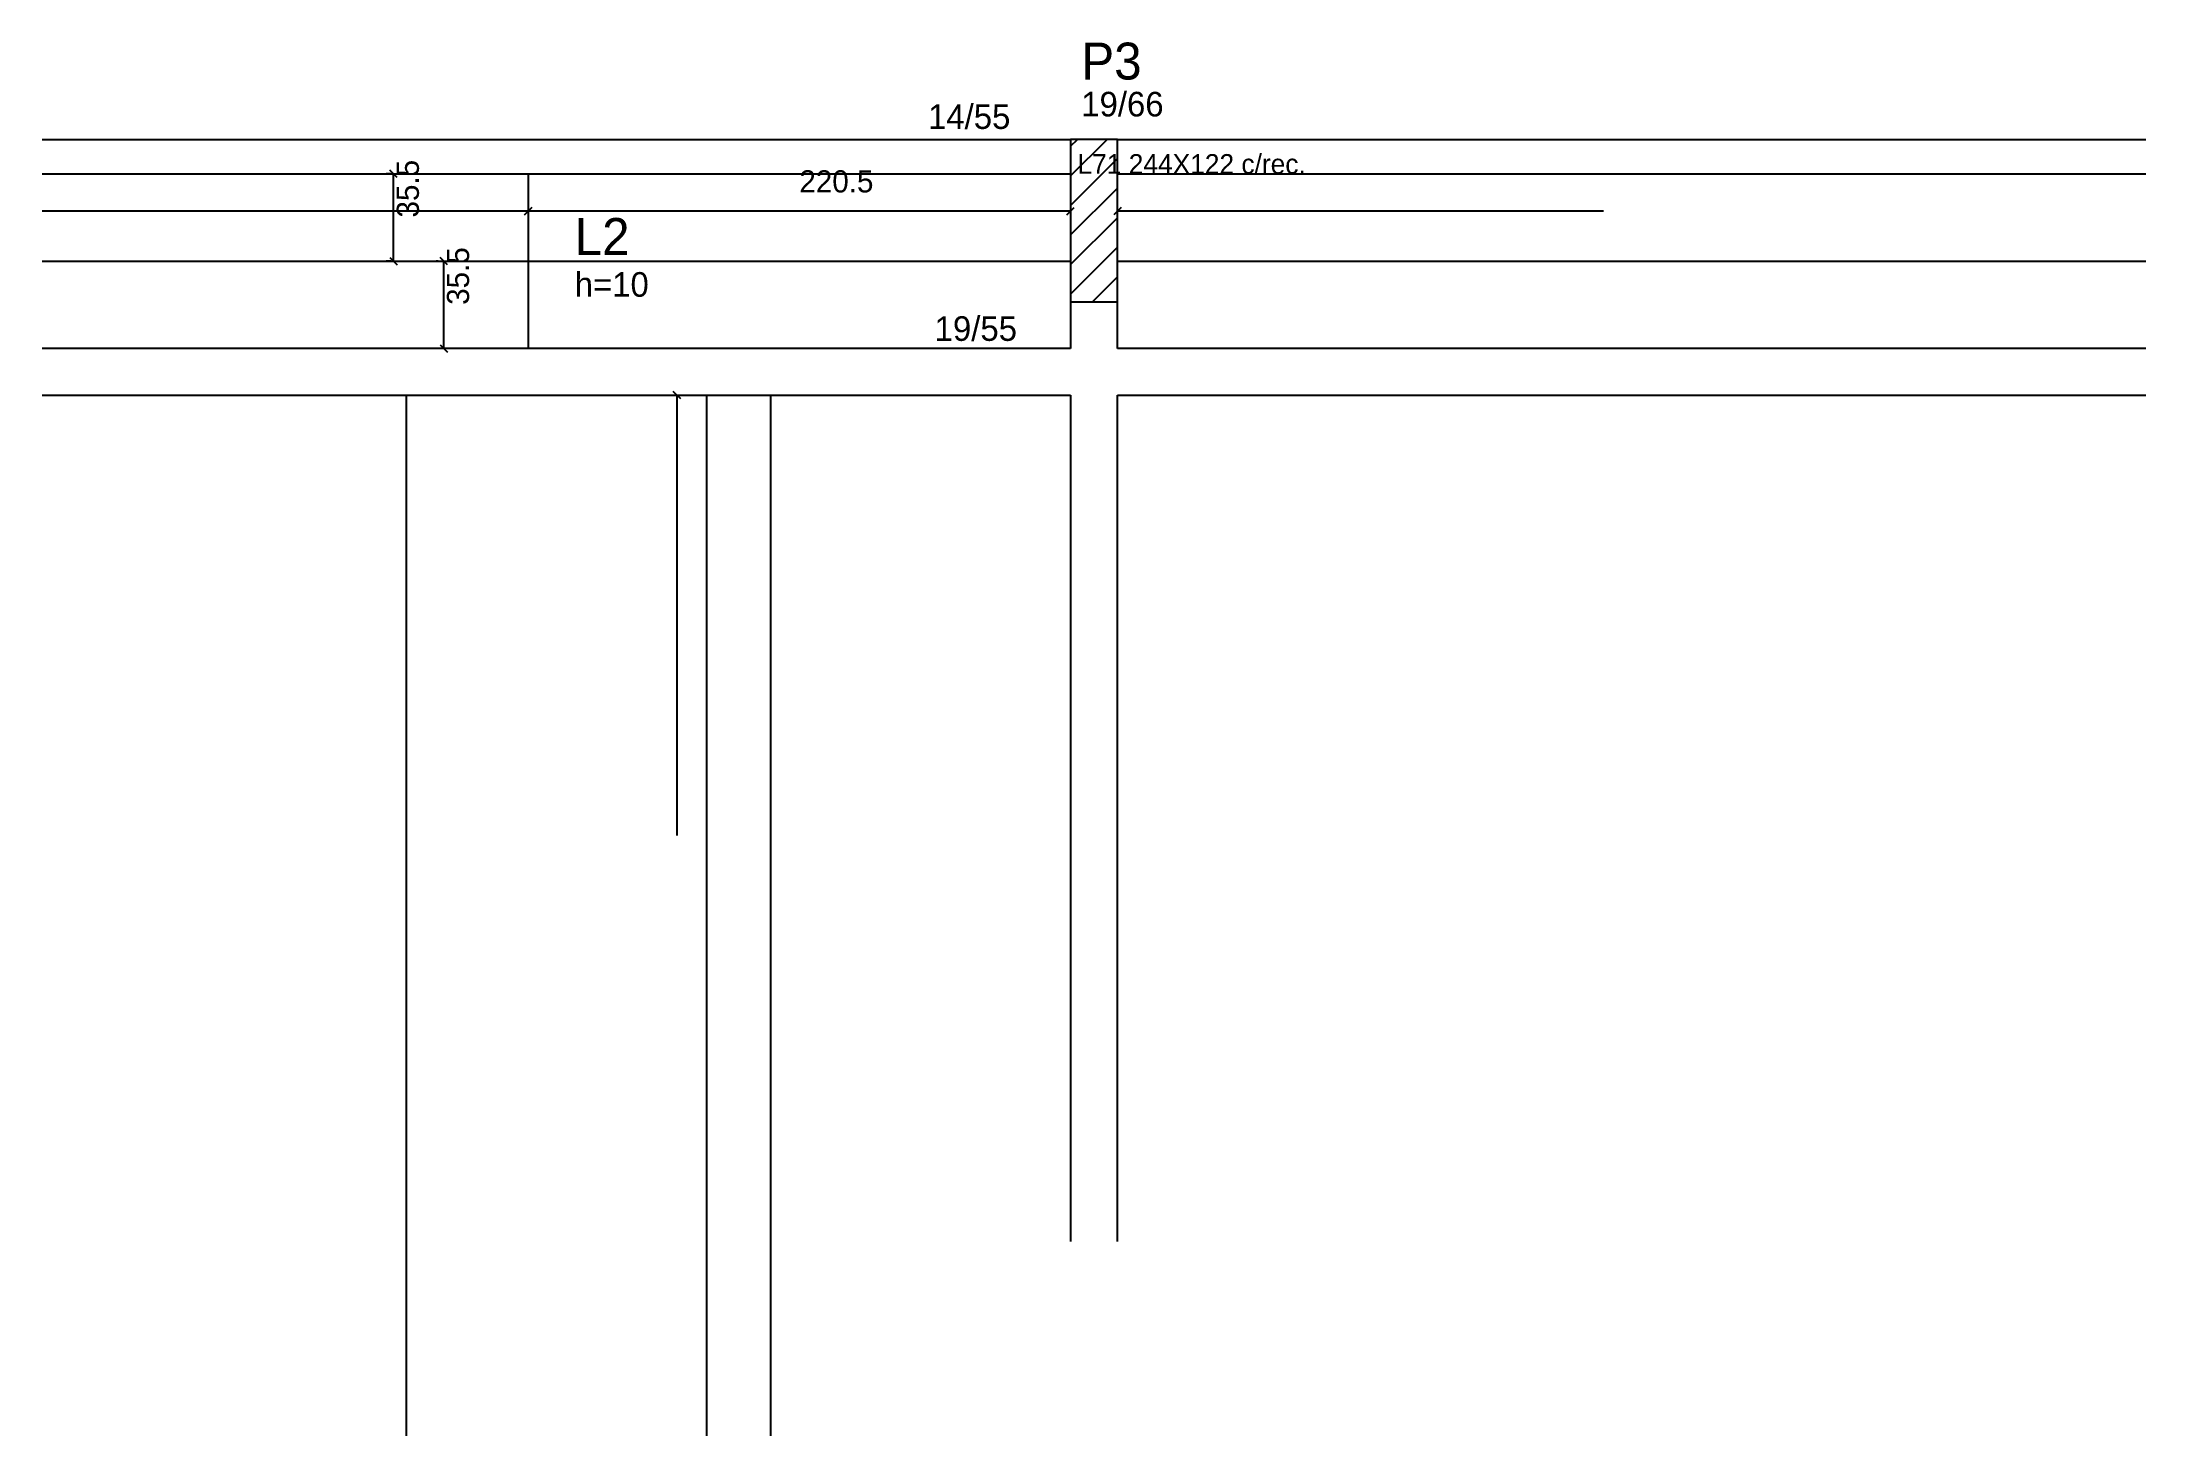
# Model space of a CAD drawing. Header units: metres. Extents: x 4072 to 4927, y 2299 to 2866.
import ezdxf

# ---------------------------------------------------------------- set-up
doc = ezdxf.new("R2010")
doc.units = ezdxf.units.M
for name, color, linetype in [('3', 7, 'Continuous'), ('4', 7, 'Continuous'), ('7', 7, 'Continuous'), ('AUX00', 7, 'Continuous'), ('Painéis', 7, 'Continuous')]:
    doc.layers.add(name, color=color, linetype=linetype)

msp = doc.modelspace()

# ---------------------------------------------------------------- linework, layer by layer
at = {"layer": '3', "color": 3, "lineweight": 25}
for p, q in [((4071.54, 2825.98), (4489.54, 2825.98)), ((4489.54, 2811.19), (4504.33, 2825.98)), ((4489.54, 2823.21), (4492.31, 2825.98)), ((4508.54, 2825.98), (4926.54, 2825.98)), ((4489.54, 2799.17), (4508.54, 2818.17)), ((4071.54, 2811.98), (4489.54, 2811.98)), ((4489.54, 2787.15), (4508.54, 2806.15)), ((4508.54, 2811.98), (4926.54, 2811.98)), ((4489.54, 2775.13), (4508.54, 2794.13)), ((4489.54, 2763.11), (4508.54, 2782.11)), ((4498.43, 2759.98), (4508.54, 2770.09))]:
    msp.add_line(p, q, dxfattribs=at)
for points in [[(4489.54, 2759.98), (4489.54, 2740.98)], [(4508.54, 2740.98), (4508.54, 2759.98)], [(4489.54, 2740.98), (4071.54, 2740.98)], [(4926.54, 2740.98), (4508.54, 2740.98)], [(4071.54, 2721.98), (4489.54, 2721.98)], [(4489.54, 2721.98), (4489.54, 2377.98)], [(4508.54, 2721.98), (4926.54, 2721.98)], [(4508.54, 2377.98), (4508.54, 2721.98)]]:
    msp.add_lwpolyline(points, dxfattribs=at)
at = {"layer": '7', "color": 7, "lineweight": 25}
msp.add_lwpolyline([(4489.54, 2759.98), (4508.54, 2759.98), (4508.54, 2825.98), (4489.54, 2825.98), (4489.54, 2759.98)], dxfattribs=at)
at = {"layer": 'Painéis', "color": 0, "lineweight": 25}
for p, q in [((4215.88, 2810.48), (4212.88, 2813.48)), ((4270.54, 2798.32), (4267.54, 2795.32)), ((4267.54, 2795.32), (4270.54, 2798.32)), ((4488.04, 2795.32), (4491.04, 2798.32)), ((4510.04, 2798.32), (4507.04, 2795.32)), ((4212.88, 2777.98), (4215.88, 2774.98)), ((4236.26, 2774.98), (4233.26, 2777.98)), ((4233.26, 2742.48), (4236.26, 2739.48)), ((4331.08, 2720.48), (4328.08, 2723.48))]:
    msp.add_line(p, q, dxfattribs=at)
at = {"layer": 'Painéis', "color": 4, "lineweight": 25}
for p, q in [((4213.27, 2811.98), (4211.38, 2811.98)), ((4214.38, 2776.48), (4214.38, 2811.98)), ((4269.04, 2796.82), (4071.54, 2796.82)), ((4489.54, 2796.82), (4269.04, 2796.82)), ((4706.04, 2796.82), (4508.54, 2796.82)), ((4213.27, 2776.48), (4211.38, 2776.48)), ((4232.51, 2776.48), (4231.76, 2776.48)), ((4234.76, 2740.98), (4234.76, 2776.48)), ((4232.51, 2740.98), (4231.76, 2740.98)), ((4329.58, 2542.98), (4329.58, 2721.98))]:
    msp.add_line(p, q, dxfattribs=at)
at = {"layer": 'Painéis', "color": 200, "lineweight": 25}
for p, q in [((4269.04, 2811.98), (4269.04, 2740.98)), ((4071.54, 2776.48), (4489.54, 2776.48)), ((4508.54, 2776.48), (4926.54, 2776.48)), ((4219.51, 2721.98), (4219.51, 2299)), ((4341.51, 2721.98), (4341.51, 2299)), ((4367.51, 2721.98), (4367.51, 2299))]:
    msp.add_line(p, q, dxfattribs=at)

# ---------------------------------------------------------------- texts
at = {"layer": '3', "color": 3, "lineweight": 25}
for s, p in [('14/55', (4431.59, 2830.23)), ('19/66', (4493.86, 2835.31)), ('h=10', (4287.99, 2762.02)), ('19/55', (4434.28, 2744.09))]:
    msp.add_text(s, height=10, dxfattribs=at).set_placement(p)
at = {"layer": '4', "color": 4, "lineweight": 25}
for s, p in [('P3', (4493.86, 2850.31)), ('L2', (4287.99, 2779.02))]:
    msp.add_text(s, height=15, dxfattribs=at).set_placement(p)
at = {"layer": 'AUX00', "color": 7, "lineweight": 25}
msp.add_text('L71^J244X122^Jc/rec.', height=8, dxfattribs=at).set_placement((4492.33, 2811.99))
at = {"layer": 'Painéis', "color": 240, "lineweight": 25}
for p in [(4224.68, 2794.23), (4245.06, 2758.73)]:
    msp.add_text('35.5', height=9, rotation=90, dxfattribs=at).set_placement(p)
msp.add_text('220.5', height=9, dxfattribs=at).set_placement((4379.29, 2804.42))

doc.saveas('drawing.dxf')
